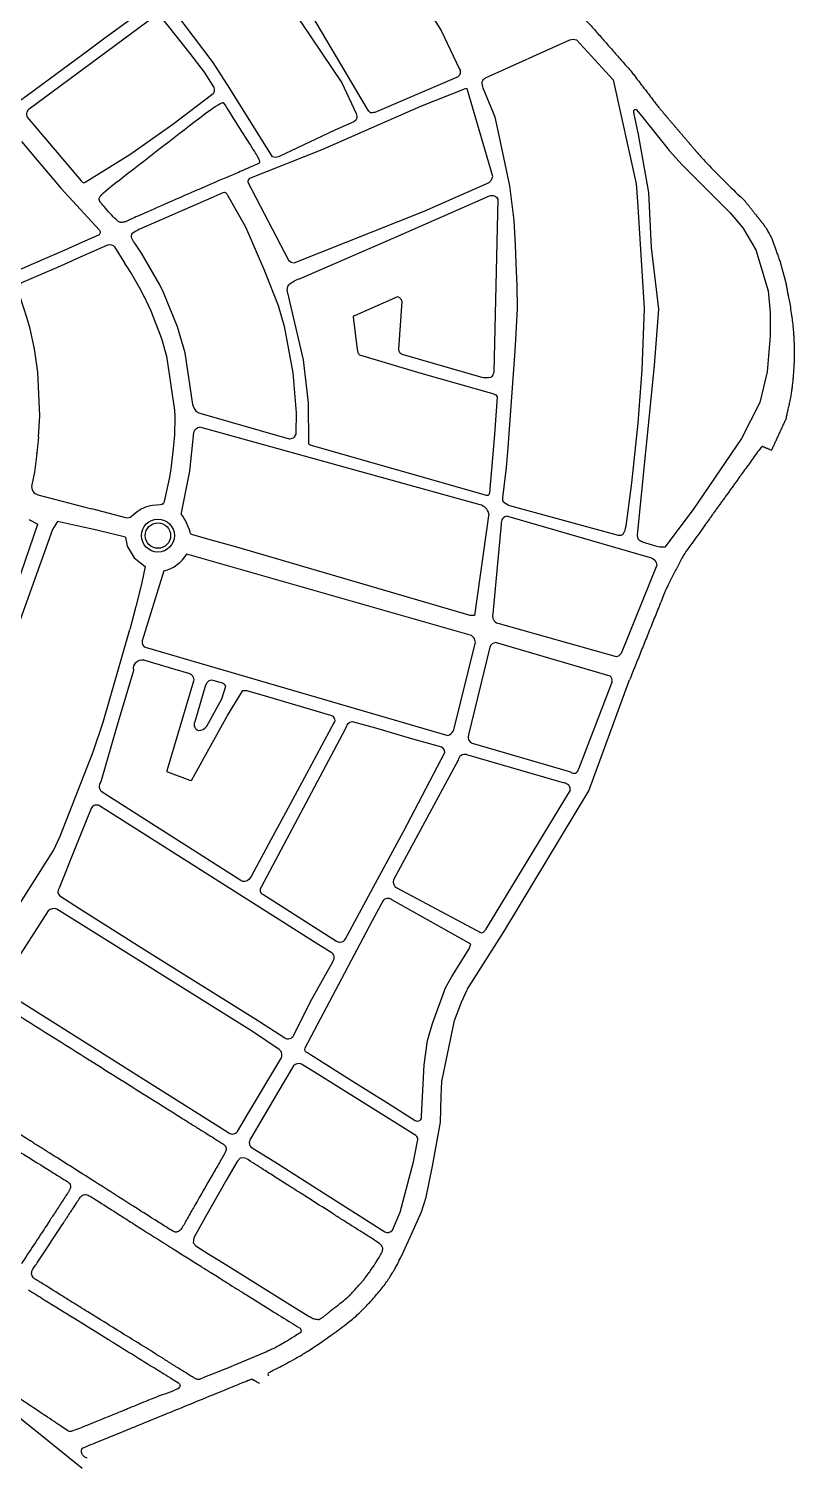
# Model space of a CAD drawing. Header units: millimetres. Extents: x 459866 to 460653, y 1408348 to 1409443.
# Drawn here: x 460292 to 460653, y 1408348 to 1409029 of the extents above; entities that cross this region are included whole.
import ezdxf

# ---------------------------------------------------------------- set-up
doc = ezdxf.new("R2010")
doc.units = ezdxf.units.MM
doc.header["$LTSCALE"] = 2
doc.layers.add('Réseau routier', color=7, linetype='Continuous')

# ---------------------------------------------------------------- blocks, each defined once
blk = doc.blocks.new('TCPOINT')
at = {"color": 0}
blk.add_point((0, 0), dxfattribs=at)

msp = doc.modelspace()

# ---------------------------------------------------------------- linework, layer by layer
at = {"layer": 'Réseau routier'}
for p, q in [((460504.92, 1408803.75), (460372.51, 1408840.47)), ((460500.82, 1408741.99), (460366.47, 1408780.47)), ((460588.36, 1408775.28), (460571.6, 1408733.46)), ((460346.72, 1408736.51), (460489.7, 1408694.66)), ((460502.69, 1408738.89), (460492.25, 1408696.78)), ((460509.48, 1408736.46), (460499.49, 1408695.03)), ((460566.36, 1408722.74), (460512.27, 1408738.64)), ((460567.26, 1408720.3), (460551.48, 1408678.8)), ((460498.52, 1408685.67), (460544.62, 1408672.26)), ((460547.53, 1408668.81), (460507.49, 1408602.99))]:
    msp.add_line(p, q, dxfattribs=at)
at = {"layer": 'Réseau routier', "linetype": 'Continuous'}
msp.add_line((460291.81, 1408796.79, 197.65), (460296.14, 1408794.64, -560.57), dxfattribs=at)
at = {"layer": 'Réseau routier', "flags": 128}
for points in [[(460455.16, 1408989.23, -0.123298), (460453.16, 1408989.04, -0.075418), (460451.8, 1408990.78), (460425.07, 1409035.99), (460418.27, 1409046.78), (460406.12, 1409062.99), (460402.44, 1409067.83, -0.150043), (460401.06, 1409070.57, -0.29936), (460401.88, 1409072.04), (460436.48, 1409097.61, -0.13181), (460438.16, 1409097.88, -0.201103), (460439.43, 1409097.05), (460470.87, 1409052.59), (460486.58, 1409027.91), (460495.13, 1409009.89, -0.282237), (460495.24, 1409006.88, -0.137494), (460493.79, 1409005.68)], [(460391.21, 1409064.07), (460394.18, 1409065.95, -0.067076), (460395.38, 1409066.03, -0.188092), (460396.95, 1409065.19), (460406.1, 1409053.18), (460439.57, 1409003.18), (460446.45, 1408988.64, -0.145695), (460446.57, 1408986.18, -0.164499), (460445.28, 1408984.76), (460436.26, 1408980.76), (460409.71, 1408968.27, -0.247911), (460406.83, 1408968.27), (460386.79, 1409000.58), (460378.87, 1409012.81), (460360.23, 1409037.38, -0.163071), (460359.72, 1409038.65, -0.103315), (460360.23, 1409041.03), (460361.44, 1409042.16)], [(460316.61, 1408956.91), (460317.15, 1408956.24, 0.199192), (460317.76, 1408955.92, 0.083538), (460318.5, 1408956.2), (460339.49, 1408969.25), (460359.79, 1408983.68), (460378.92, 1408998.12, 0.185273), (460379.5, 1408999.65, 0.19267), (460378.91, 1409001.84), (460374.78, 1409008.23), (460367.98, 1409017.12), (460354.15, 1409034.58, 0.186748), (460352.61, 1409035.09, 0.114193), (460351.16, 1409034.52), (460291.91, 1408990.69, 0.150333), (460290.88, 1408989.28, 0.197398), (460291.04, 1408986.91)], [(460510.89, 1408958.98), (460498.86, 1409000.31, 0.260605), (460497.86, 1409000.39), (460476.75, 1408992.03), (460430.27, 1408971.59), (460396.05, 1408957.92, 0.293259), (460395.3, 1408956.28), (460414.52, 1408919.36, 0.249294), (460417.13, 1408918.18), (460478.51, 1408942.56), (460509.29, 1408956.15, 0.100042), (460510.29, 1408957.26, 0.140326)], [(460384.79, 1408951.24, -0.14368), (460385.71, 1408950.11), (460394.08, 1408935.19), (460396.7, 1408929.32), (460403.06, 1408914.28), (460409.64, 1408897.92), (460412.33, 1408888.13), (460416.53, 1408866.08), (460418, 1408847.27), (460417.98, 1408837.72, -0.102207), (460417.15, 1408835.67, -0.184158), (460414.89, 1408834.8), (460372.66, 1408846.94, -0.141056), (460371.04, 1408847.85, -0.123119), (460369.31, 1408851.08), (460365.68, 1408875.58), (460361.97, 1408887.85), (460355.46, 1408904.07), (460353.73, 1408907.72), (460344.95, 1408922.6), (460342.2, 1408926.89), (460341.28, 1408928.25), (460340.6, 1408929.41, -0.352498), (460340.97, 1408932.27, -0.066627), (460344.78, 1408934.39), (460377.87, 1408948.78), (460383.57, 1408951.27, -0.286464)]]:
    msp.add_lwpolyline(points, format="xyb", close=True, dxfattribs=at)
at = {"layer": 'Réseau routier', "linetype": 'Continuous', "flags": 128}
msp.add_lwpolyline([(460255.66, 1409029.36), (460255.97, 1409027.52), (460258.6, 1409024.33), (460264.42, 1409017.48), (460282.09, 1408996.83), (460282.86, 1408996.02), (460284.67, 1408994.32), (460285.57, 1408994.2), (460286.45, 1408994.34), (460287.34, 1408994.65), (460287.98, 1408995.07), (460290.74, 1408997.08), (460308.23, 1409009.93), (460319.52, 1409018.27), (460327.7, 1409024.38), (460347.21, 1409038.66)], dxfattribs=at)
for points in [[(460506.45, 1409000.63, -0.133749), (460505.99, 1409003.64, -0.207174), (460507.56, 1409005.62), (460547.4, 1409023.45, -0.205289), (460550.42, 1409023.47), (460567.85, 1409004.61), (460578.7, 1408955.37), (460579.22, 1408947.05), (460582.5, 1408896.47), (460581.34, 1408867.47), (460579.49, 1408842.25), (460576.39, 1408814.08), (460573.77, 1408793.58, -0.077501), (460572.38, 1408789.63, -0.113776), (460570.27, 1408789.17), (460518.92, 1408803.24, -0.08588), (460515.98, 1408804.96, -0.117581), (460515.68, 1408807), (460517.39, 1408821.42), (460518.23, 1408830.9), (460521.39, 1408874.28), (460521.88, 1408881.73), (460522.61, 1408896.57), (460522.39, 1408907.42), (460521.99, 1408917.79), (460521.66, 1408926.63), (460521.09, 1408938.04), (460518.97, 1408954.49), (460513.41, 1408980.42), (460512.02, 1408986.93)], [(460328.58, 1408666.42), (460325.94, 1408668.28, -0.326589), (460325.93, 1408673.01), (460333.71, 1408699.76), (460341.33, 1408725.65, -0.496237), (460345.93, 1408730.49), (460358.12, 1408726.87), (460367.21, 1408724.16, -0.433753), (460369.58, 1408720.36), (460356.97, 1408678.02, 0.379822), (460357.28, 1408677.47), (460367.78, 1408673.52, 0.378989), (460368.74, 1408673.8), (460385.6, 1408704.1), (460392.86, 1408715.98, -0.102065), (460395.3, 1408715.81), (460403.46, 1408713.37), (460434.25, 1408704.31, -0.544285), (460435.91, 1408700.65), (460432.42, 1408694.16), (460422.91, 1408676.55), (460412.98, 1408658.14), (460406.08, 1408645.35), (460396.75, 1408628.06), (460395.71, 1408626.61, -0.380568), (460391.87, 1408626.2)], [(460379.28, 1408720.59, 0.186779), (460376.81, 1408720.54, 0.092836), (460375.24, 1408718.46), (460370.14, 1408701.09, 0.194138), (460370.16, 1408698.56, 0.188727), (460371.79, 1408697.04, 0.240862), (460375.94, 1408699.15), (460382.96, 1408712.03), (460384.91, 1408718.02, 0.194451), (460383.32, 1408719.39)], [(460437.2, 1408597.5, 0.463338), (460441.33, 1408598.64), (460455.54, 1408624.92), (460468.79, 1408649.31), (460488.27, 1408686.74, 0.386326), (460485.75, 1408689.45), (460473.21, 1408693.02), (460455.67, 1408698.1), (460444.74, 1408701.17, 0.217031), (460442.23, 1408699.9), (460441.14, 1408697.71), (460401.49, 1408623.03, 0.474414), (460402.33, 1408619.63)], [(460400.34, 1408559.84), (460412.69, 1408551.74, 0.433286), (460417.04, 1408553.03), (460424.73, 1408568.7), (460435.48, 1408588, 0.442885), (460434.65, 1408592.12), (460426.29, 1408597.36), (460325.23, 1408661.46, 0.445457), (460321.22, 1408660.15), (460313.53, 1408641.07), (460306.07, 1408622.56, 0.366336), (460306.45, 1408618.86), (460315.72, 1408612.97), (460346.64, 1408593.43)], [(460422.11, 1408546.98, 0.455712), (460423.19, 1408544.96), (460432.08, 1408539.31), (460442.44, 1408532.79), (460461.62, 1408520.76), (460474.29, 1408512.77, 0.705699), (460477.24, 1408514.85), (460478.54, 1408539.09), (460480.18, 1408550.51), (460482.42, 1408558.64), (460488.65, 1408575.41), (460491.54, 1408580.74), (460499.86, 1408593.82), (460500.59, 1408596.01), (460494.41, 1408599.58), (460463.24, 1408617.05, 0.448002), (460458.93, 1408616.42), (460453.91, 1408607.1)], [(460301, 1408611.83), (460293.1, 1408599.46), (460290.29, 1408595.11), (460279.28, 1408577.92, 0.435845), (460280.23, 1408573.77), (460286.96, 1408569.55), (460324.91, 1408545.62), (460345.83, 1408532.46), (460379.79, 1408511), (460386.28, 1408506.88, 0.426866), (460390.31, 1408507.56), (460395.13, 1408515.56), (460410.76, 1408541.84, 0.411996), (460410.08, 1408546.29), (460397.42, 1408554.77), (460305.01, 1408612.65, 0.267586)], [(460420.6, 1408539.39, 0.284253), (460416.74, 1408538.59), (460411.86, 1408530.31), (460396.61, 1408504.38, 0.118327), (460395.92, 1408502.3, 0.293813), (460397.25, 1408499.81), (460409.22, 1408492.44), (460429.21, 1408479.69), (460459.89, 1408460.05, 0.361175), (460463.56, 1408460.97), (460467.21, 1408469.43), (460473.5, 1408493.25), (460475.43, 1408502.91, 0.385447), (460474.54, 1408505.61), (460458.26, 1408515.87), (460428.04, 1408534.85)]]:
    msp.add_lwpolyline(points, format="xyb", close=True, dxfattribs=at)
at = {"layer": 'Réseau routier'}
for points in [[(460383.99, 1408993.4), (460384.8, 1408992.08), (460385.66, 1408990.69), (460386.56, 1408989.24), (460387.48, 1408987.75), (460388.43, 1408986.24), (460389.38, 1408984.72), (460390.34, 1408983.2), (460391.29, 1408981.7), (460392.23, 1408980.23), (460393.15, 1408978.81), (460394.03, 1408977.43), (460394.88, 1408976.11), (460395.69, 1408974.86), (460396.45, 1408973.68), (460397.15, 1408972.58), (460397.79, 1408971.58), (460398.36, 1408970.66), (460398.86, 1408969.84), (460399.29, 1408969.1), (460399.66, 1408968.45), (460399.98, 1408967.87), (460400.23, 1408967.37), (460400.43, 1408966.93), (460400.58, 1408966.56), (460400.68, 1408966.24), (460400.73, 1408965.97), (460400.74, 1408965.74), (460400.72, 1408965.56), (460400.67, 1408965.41), (460400.6, 1408965.28), (460400.5, 1408965.18), (460400.39, 1408965.09), (460400.27, 1408965.01), (460400.12, 1408964.93), (460399.93, 1408964.84), (460399.69, 1408964.73), (460399.38, 1408964.6), (460398.99, 1408964.44), (460398.5, 1408964.23), (460397.9, 1408963.97), (460397.17, 1408963.65), (460396.35, 1408963.28), (460395.46, 1408962.89), (460394.51, 1408962.47), (460393.56, 1408962.04), (460392.61, 1408961.62), (460391.7, 1408961.22), (460390.86, 1408960.85), (460390.1, 1408960.53), (460389.38, 1408960.23), (460388.66, 1408959.93), (460387.9, 1408959.61), (460387.03, 1408959.25), (460386.02, 1408958.82), (460384.81, 1408958.31), (460383.36, 1408957.69), (460381.63, 1408956.95), (460379.67, 1408956.1), (460377.51, 1408955.17), (460375.22, 1408954.17), (460372.85, 1408953.13), (460370.44, 1408952.08), (460368.05, 1408951.04), (460365.72, 1408950.02), (460363.51, 1408949.06), (460361.41, 1408948.14), (460359.42, 1408947.27), (460357.53, 1408946.44), (460355.74, 1408945.66), (460354.03, 1408944.91), (460352.41, 1408944.21), (460350.87, 1408943.53), (460349.4, 1408942.89), (460348, 1408942.28), (460346.69, 1408941.71), (460345.46, 1408941.17), (460344.33, 1408940.67), (460343.29, 1408940.2), (460342.36, 1408939.78), (460341.53, 1408939.4), (460340.81, 1408939.07), (460340.19, 1408938.77), (460339.66, 1408938.51), (460339.19, 1408938.29), (460338.78, 1408938.09), (460338.41, 1408937.92), (460338.07, 1408937.77), (460337.74, 1408937.64), (460337.41, 1408937.53), (460337.08, 1408937.43), (460336.75, 1408937.35), (460336.43, 1408937.29), (460336.11, 1408937.25), (460335.8, 1408937.22), (460335.5, 1408937.22), (460335.22, 1408937.24), (460334.94, 1408937.28), (460334.67, 1408937.36), (460334.38, 1408937.48), (460334.07, 1408937.66), (460333.72, 1408937.91), (460333.32, 1408938.24), (460332.85, 1408938.67), (460332.3, 1408939.21), (460331.66, 1408939.86), (460330.96, 1408940.6), (460330.21, 1408941.4), (460329.45, 1408942.23), (460328.7, 1408943.08), (460327.98, 1408943.89), (460327.32, 1408944.66), (460326.74, 1408945.35), (460326.27, 1408945.93), (460325.89, 1408946.43), (460325.6, 1408946.84), (460325.39, 1408947.18), (460325.23, 1408947.47), (460325.13, 1408947.73), (460325.07, 1408947.95), (460325.03, 1408948.17), (460325.01, 1408948.4), (460325.05, 1408948.65), (460325.16, 1408948.95), (460325.4, 1408949.33), (460325.78, 1408949.8), (460326.34, 1408950.4), (460327.12, 1408951.14), (460328.16, 1408952.06), (460329.46, 1408953.16), (460331.02, 1408954.43), (460332.79, 1408955.85), (460334.74, 1408957.4), (460336.85, 1408959.05), (460339.07, 1408960.78), (460341.38, 1408962.57), (460343.73, 1408964.39), (460346.11, 1408966.23), (460348.49, 1408968.08), (460350.89, 1408969.94), (460353.29, 1408971.8), (460355.69, 1408973.66), (460358.08, 1408975.52), (460360.47, 1408977.37), (460362.85, 1408979.21), (460365.2, 1408981.04), (460367.52, 1408982.83), (460369.76, 1408984.56), (460371.9, 1408986.19), (460373.92, 1408987.72), (460375.78, 1408989.1), (460377.46, 1408990.31), (460378.94, 1408991.34), (460380.18, 1408992.15), (460381.2, 1408992.77), (460382.01, 1408993.23), (460382.64, 1408993.55), (460383.1, 1408993.75), (460383.41, 1408993.86), (460383.58, 1408993.91), (460383.99, 1408993.4)], [(460347.31, 1408900.15), (460349.51, 1408895.45), (460354.5, 1408882.27), (460356.87, 1408873.96), (460360.21, 1408851.65), (460360.54, 1408848.43)], [(460369.54, 1408837.92), (460367.7, 1408819.6), (460363.84, 1408800.02), (460363.84, 1408799.34)], [(460509.09, 1408799.59), (460502.29, 1408751.38), (460500.21, 1408751.46), (460390.06, 1408783.68), (460380.28, 1408786.47), (460368.68, 1408789.65), (460368.14, 1408790.18), (460368.02, 1408790.78)], [(460498.76, 1408574.58), (460516.13, 1408601.84), (460556.36, 1408668.6), (460575.56, 1408721.06)]]:
    msp.add_lwpolyline(points, dxfattribs=at)
at = {"layer": 'Réseau routier', "linetype": 'Continuous', "flags": 128}
for points in [[(460577.49, 1408989.88, -0.722138), (460578.85, 1408990.4), (460581.87, 1408986.81), (460591.88, 1408974.27), (460594.18, 1408971.24), (460600.48, 1408964.26), (460623.02, 1408941.69), (460629.02, 1408934.7), (460635.17, 1408924.18), (460641.03, 1408904.9), (460641.92, 1408894.7), (460641.98, 1408883.56), (460640.52, 1408866.54), (460637.01, 1408852.09), (460628.42, 1408835.13), (460605.64, 1408801.58), (460592.14, 1408783.68, -0.102146), (460588, 1408784.22), (460581.62, 1408786.14, -0.141412), (460579.79, 1408787.27, -0.103028), (460579.3, 1408789.53), (460587.35, 1408869.61), (460589.36, 1408896.2), (460585.97, 1408925.37), (460584.64, 1408951.27), (460579.75, 1408978.82), (460577.6, 1408989.12), (460577.49, 1408989.88)], [(460288.4, 1408975.38), (460295.81, 1408966.56), (460307.05, 1408953.31), (460325.16, 1408933.55, -0.512043), (460324.67, 1408931.17), (460315.76, 1408927.19), (460308.79, 1408924.14), (460293.8, 1408917.61), (460285.93, 1408914.19, -0.381912), (460282.52, 1408915.32), (460280.36, 1408919.06)], [(460360.54, 1408848.43), (460360.75, 1408845.46), (460360.56, 1408836.68), (460360.06, 1408830.36), (460358.91, 1408820.62), (460358.15, 1408816.09), (460355.75, 1408805.27, -0.326372), (460354.07, 1408803.79), (460350.22, 1408803.44)], [(460296.42, 1408835.88), (460295.53, 1408827.93), (460294.44, 1408819.18), (460293.21, 1408813.12, 0.397383), (460296.11, 1408808.46), (460317.72, 1408802.75), (460321.62, 1408801.76)], [(460342.1, 1408799.67), (460340.32, 1408798.15, -0.245924), (460337.61, 1408797.53), (460321.61, 1408801.76)], [(460405.14, 1408391.98, -0.102546), (460404.81, 1408392.42, -0.158855), (460404.78, 1408392.72, -0.106477), (460405.04, 1408393.32, -0.098835), (460405.57, 1408393.81, -0.035203), (460407.8, 1408394.98, 0.022687), (460411.34, 1408396.71, 0.002118), (460419.83, 1408401.42, 0.010913), (460421.46, 1408402.38, 0.00442), (460423.54, 1408403.7, 0.002996), (460426.59, 1408405.69, 0.005483), (460429.21, 1408407.46, 0.002352), (460435.24, 1408411.68, 0.01391), (460442.81, 1408417.35, 0.020485), (460447.68, 1408421.55, 0.01289), (460450.53, 1408424.36, 0.010402), (460453.9, 1408428.01, 0.00773), (460458.25, 1408433.08, 0.017737), (460460.04, 1408435.39, 0.005386), (460461.55, 1408437.54, 0.010748), (460462.27, 1408438.65, 0.002661), (460463.26, 1408440.25, 0.00395), (460463.91, 1408441.33, 0.003229), (460464.83, 1408442.93, 0.005378), (460465.38, 1408443.9, 0.00628), (460465.42, 1408443.99, 0.000159), (460467.26, 1408447.58), (460467.95, 1408448.96), (460474.03, 1408462.13), (460477.21, 1408469.62), (460479.48, 1408476.46), (460482.45, 1408491.16), (460486.29, 1408511.94), (460486.57, 1408524.17), (460486.94, 1408531.22), (460492.85, 1408559.98), (460496.13, 1408568.59), (460498.85, 1408574.54)]]:
    msp.add_lwpolyline(points, format="xyb", dxfattribs=at)
at = {"layer": 'Réseau routier', "flags": 128}
for points in [[(460464.92, 1408930.18), (460509.46, 1408949.79, -0.122144), (460511.74, 1408949.79, -0.178683), (460513.26, 1408948.26), (460511.5, 1408866.54, -0.132327), (460510.04, 1408863.86, -0.094987), (460505.35, 1408864.03), (460468.76, 1408874.59, -0.148077), (460467.02, 1408875.57, -0.114249), (460466.55, 1408877.27), (460468.18, 1408899.77, 0.107676), (460467.24, 1408901.26, 0.134), (460465.98, 1408902.01), (460445.62, 1408893.13, 0.054494), (460445.14, 1408892.93, 0.258987), (460444.93, 1408892.51), (460446.86, 1408877.19, 0.066803), (460447.18, 1408875.8, 0.044717), (460447.96, 1408874.59), (460476.9, 1408865.96), (460511.39, 1408856.11, -0.261602), (460513.02, 1408854.74), (460511.75, 1408837.02), (460509.33, 1408809.45, -0.179777), (460508.99, 1408808.3, -0.209545), (460507.55, 1408808.27), (460424.74, 1408831.97, -0.214112), (460424, 1408832.71), (460423.87, 1408851.88), (460421.59, 1408872.31), (460414, 1408904.55, -0.212956), (460414.57, 1408907.67, -0.099065), (460419.63, 1408910.57), (460464.92, 1408930.18)], [(460296.42, 1408835.88), (460297, 1408845.81), (460296.12, 1408866.37), (460294.53, 1408877.47), (460292.4, 1408886.97), (460291.04, 1408891.82), (460287.52, 1408902.55), (460286.77, 1408905.19, -0.375495), (460288.46, 1408908.76), (460307.19, 1408916.92), (460317.65, 1408921.51), (460329.11, 1408926.54, -0.369711), (460332.22, 1408925.6), (460337.2, 1408917.8)], [(460435.51, 1408423.58, -0.000486), (460433.81, 1408422.22, -0.000742), (460432.7, 1408421.34, -0.000035), (460431.5, 1408420.38, -0.000089), (460431.02, 1408420, -0.019755), (460429.95, 1408419.22, -0.02579), (460429.07, 1408418.69, -0.144653), (460428.47, 1408418.57, -0.041468), (460426.4, 1408418.92, -0.052476), (460425.51, 1408419.25, -0.041419), (460424.49, 1408419.87)]]:
    msp.add_lwpolyline(points, format="xyb", dxfattribs=at)
at = {"layer": 'Réseau routier'}
for points in [[(460517.83, 1408798.32), (460585.34, 1408778.85, -0.366782), (460588.36, 1408775.28)], [(460514.95, 1408794.63), (460510.95, 1408752.16, 0.415618), (460513.33, 1408747.75), (460569.28, 1408732.07)], [(460355.62, 1408772.48), (460345.39, 1408739.38, 0.349653), (460346.72, 1408736.51)], [(460501.18, 1408691.07), (460547.67, 1408677.49, 0.623855), (460551.48, 1408678.8)], [(460494.58, 1408683.09), (460464.04, 1408626.44, 0.345611), (460465.58, 1408622.65), (460505.4, 1408601.38, 0.316977), (460507.49, 1408602.99)]]:
    msp.add_lwpolyline(points, format="xyb", dxfattribs=at)
at = {"layer": 'Réseau routier', "linetype": 'Continuous'}
msp.add_lwpolyline([(460337.46, 1408788.45), (460338.33, 1408784.11), (460341.55, 1408778.61), (460346.72, 1408774.63), (460345.02, 1408766.28), (460342.29, 1408755.67), (460339.49, 1408744.75)], dxfattribs=at)
at = {"layer": 'Réseau routier', "flags": 128}
msp.add_lwpolyline([(459866.35, 1408747.14), (459868.79, 1408748.45), (459882.1, 1408737.18), (459890.87, 1408728.76), (460000.98, 1408628.43), (460042.12, 1408591.29), (460094.57, 1408543.6), (460186.47, 1408460.46), (460207.89, 1408441.02), (460225.28, 1408425.22), (460241.04, 1408411.15), (460262.94, 1408392.22), (460276.75, 1408381.02), (460290.15, 1408370.13), (460299.74, 1408362.35), (460317.01, 1408348.38)], dxfattribs=at)
at = {"layer": 'Réseau routier', "color": 0, "flags": 128}
for points in [[(460287.84, 1408561.85, 0.000272), (460325.92, 1408537.86, 0.000364), (460354.46, 1408519.93, 0.000197), (460356.8, 1408518.47, -0.000174), (460359.44, 1408516.82, -0.002552), (460365.91, 1408512.71, 0.003616), (460370.48, 1408509.83, 0.001027), (460371.95, 1408508.92, -0.00076), (460373.93, 1408507.7, -0.000696), (460374.42, 1408507.39, -0.000064), (460379.63, 1408504.14, -0.003462), (460381.72, 1408502.82, -0.003612), (460383.7, 1408501.52, -0.07367), (460384.38, 1408500.91, -0.074718), (460384.85, 1408500.14, -0.142827), (460384.97, 1408499, -0.086268), (460384.34, 1408497.23, -0.000843), (460381.84, 1408492.88, 0.000628), (460378.49, 1408487.05, 0.000005), (460370.26, 1408472.69, 0.000029), (460368.79, 1408470.12, 0.003208), (460365.64, 1408464.53, -0.007437), (460364.26, 1408462.14, -0.014049), (460364.19, 1408462.03, -0.003496), (460363.91, 1408461.62, -0.036678), (460363.36, 1408460.94, -0.050421), (460362.87, 1408460.51, -0.032665), (460362.69, 1408460.4, -0.017009), (460362.33, 1408460.23, -0.048224), (460361.75, 1408460.04, -0.055976), (460361.23, 1408459.98, -0.075569), (460360.54, 1408460.08, -0.064373), (460359.79, 1408460.42, -0.001072), (460357.97, 1408461.57, -0.000361), (460352.57, 1408464.98, -0.000011), (460342.16, 1408471.57, -0.000525), (460341.94, 1408471.71, -0.001261), (460340.03, 1408472.93, 0.00064), (460336.27, 1408475.34, 0.000893), (460320.85, 1408485.16, 0.00072), (460301.68, 1408497.28, 0.000588), (460297.76, 1408499.74, -0.001075), (460295.61, 1408501.1, -0.00236), (460293.53, 1408502.43, 0.002562), (460291.61, 1408503.66, 0.000947), (460288.14, 1408505.84, 0.000196), (460271.32, 1408516.37, 0.000062)], [(460270.3, 1408517.01, 0.000005), (460258.63, 1408524.3, 0.002664)], [(460291.67, 1408432.63, -0.001091), (460299.11, 1408428.02, 0.000564), (460313.51, 1408419.08), (460329.41, 1408409.22, -0.000088), (460331.78, 1408407.75, 0.000009), (460355.58, 1408392.99, 0.000451), (460359.79, 1408390.38, -0.000718), (460362.43, 1408388.74, -0.115767), (460362.99, 1408388.18, -0.117423), (460363.24, 1408387.44, -0.180992), (460363.03, 1408386.68, -0.120263), (460362.15, 1408385.94, -0.032257), (460357.31, 1408383.91, 0.015349), (460347, 1408379.99, 0.000282), (460338.45, 1408376.43, -0.001083), (460336.22, 1408375.5, -0.001348), (460330.9, 1408373.32, -0.000536), (460317.5, 1408367.9, -0.004007), (460313.84, 1408366.46, -0.008576), (460312.12, 1408365.83, -0.049676), (460311.43, 1408365.67, -0.089379), (460311.04, 1408365.68, -0.057925), (460310.63, 1408365.83, -0.033967), (460310, 1408366.19, -0.003091), (460307.25, 1408368.05, 0.002409), (460303.74, 1408370.44, 0.000035), (460299.6, 1408373.22, 0.000754), (460299.41, 1408373.35, 0.001637), (460297.51, 1408374.61, -0.001145), (460294.8, 1408376.4, -0.000845), (460288.18, 1408380.82, -0.000723)], [(460282.39, 1408565.28, -0.000009), (460286.6, 1408562.63, 0.000031)], [(460250.29, 1408521.3, -0.000513), (460261.19, 1408514.51, -0.001295), (460265.5, 1408511.8, -0.000121), (460286.83, 1408498.32, 0.001215), (460288.96, 1408496.98, 0.000264), (460289.44, 1408496.68, 0.00001), (460302.19, 1408488.73, 0.001312), (460306.78, 1408485.88, -0.001848), (460310.04, 1408483.85, -0.132869), (460311.29, 1408482.5, -0.181222), (460311.46, 1408481.14, -0.044878), (460311.07, 1408479.98, -0.041002), (460310.43, 1408478.8, -0.001057), (460307.15, 1408473.79, 0.001055), (460303.86, 1408468.77, 0.000015), (460302.28, 1408466.34, -0.000005), (460297.68, 1408459.3, -0.000925), (460294.17, 1408453.93, -0.000557), (460288.31, 1408445.04)], [(460435.57, 1408423.63, -0.001131), (460438.87, 1408426.32, -0.001258), (460441.86, 1408428.73, -0.000207), (460442.59, 1408429.32, 0.002493), (460442.65, 1408429.37, 0.0229), (460442.79, 1408429.49, 0.004932), (460443.38, 1408430.09, 0.007593), (460444.75, 1408431.53, 0.004028), (460447.26, 1408434.31, 0.002937), (460448.54, 1408435.77, 0.003867), (460449.5, 1408436.89, 0.011429), (460450.71, 1408438.4, 0.007045), (460452.58, 1408440.91, 0.006871), (460453.07, 1408441.6, 0.001384), (460455.43, 1408445.08, 0.013571), (460457.3, 1408448.03, 0.018308), (460458.55, 1408450.31, 0.099418), (460458.97, 1408451.85, 0.13211), (460458.74, 1408453.04, 0.062419), (460458.12, 1408453.98, 0.06827), (460457.36, 1408454.66, 0.004859), (460454.53, 1408456.53, 0.002908), (460449.74, 1408459.57, 0.000304), (460445.38, 1408462.31, -0.001696), (460444.6, 1408462.81, -0.00053), (460440.19, 1408465.62, 0.000539), (460435.78, 1408468.44, 0.000047), (460422.15, 1408477.11, 0.000089), (460414.99, 1408481.66), (460408.21, 1408485.97, -0.000396), (460402.7, 1408489.48, -0.000265), (460394.48, 1408494.73), (460393.07, 1408495.14), (460391.64, 1408494.87), (460390.17, 1408493.38), (460385.19, 1408484.72), (460375.29, 1408467.16), (460369.73, 1408457.31), (460369.49, 1408454.83), (460370.64, 1408453.44), (460376.88, 1408449.58), (460384.78, 1408444.68), (460410.01, 1408428.89), (460417.6, 1408424.12), (460424.49, 1408419.87)], [(460372.77, 1408390.54, -0.077497), (460371.99, 1408390.3, -0.110614), (460371.42, 1408390.34, -0.012185), (460370.83, 1408390.53, -0.042017), (460370.67, 1408390.61, -0.006871), (460369.53, 1408391.26, -0.004342), (460367.75, 1408392.35, -0.000213), (460364.39, 1408394.43, -0.000965), (460363.65, 1408394.89, -0.001439), (460358.98, 1408397.84, 0.00147), (460354.4, 1408400.73, 0.000737), (460346.14, 1408405.89, 0.000559), (460335.24, 1408412.66, 0.000631), (460324.74, 1408419.15, -0.000978), (460317.96, 1408423.34, -0.000133), (460316.51, 1408424.24, -0.000039), (460311.57, 1408427.31, -0.000665), (460306.93, 1408430.21, 0.000324), (460297.42, 1408436.16, 0.007552), (460295.93, 1408437.06, -0.008022), (460294.53, 1408437.9, -0.080729), (460293.95, 1408438.41, -0.058412), (460293.38, 1408439.31, -0.083169), (460293.11, 1408440.21, -0.096447), (460293.16, 1408441.03, -0.031606), (460293.46, 1408441.92, -0.047905), (460293.75, 1408442.46, -0.005712), (460295.01, 1408444.34, 0.005119), (460296.42, 1408446.44, 0.000085), (460306.4, 1408461.64, 0.000371), (460308.7, 1408465.13, 0.000014), (460309.5, 1408466.36, -0.000004), (460312.29, 1408470.62, -0.000243), (460314.49, 1408473.98, -0.000351), (460316.02, 1408476.31, -0.105943), (460317.08, 1408477.35, -0.129491), (460318.25, 1408477.73, -0.076822), (460319.34, 1408477.61, -0.074208), (460320.37, 1408477.17, -0.003146), (460323.79, 1408475.04, -0.001139), (460333.18, 1408469.07, -0.000021), (460337.69, 1408466.19, 0.00014), (460338.37, 1408465.75, 0.000334), (460345.1, 1408461.46, 0.000303), (460352.53, 1408456.74, 0.00085), (460360.44, 1408451.74, 0.000537), (460372.98, 1408443.86, 0.000891), (460377.77, 1408440.87, -0.001373), (460380.87, 1408438.92, -0.002284), (460383.38, 1408437.33, 0.002372), (460385.79, 1408435.79, 0.000696), (460389.93, 1408433.2, 0.000615), (460394.62, 1408430.27), (460406.43, 1408422.93, 0.000124), (460415.62, 1408417.22, -0.000286), (460419.58, 1408414.75, -0.217072), (460420.43, 1408413.48, -0.293188), (460419.96, 1408412.4, -0.003918), (460419.15, 1408411.87, -0.00391), (460418.33, 1408411.35, -0.0001), (460416.1, 1408409.96, -0.000528), (460415.67, 1408409.69, -0.003103), (460413.99, 1408408.66, -0.002048), (460411.42, 1408407.13, -0.012837), (460408.4, 1408405.45, -0.016796), (460406.03, 1408404.3, -0.00175), (460406, 1408404.29, -0.000021), (460404.05, 1408403.44, -0.004363), (460388.91, 1408397.04, -0.004121), (460372.77, 1408390.54)], [(460280.42, 1408386.03, -0.000006), (460278.4, 1408387.4, -0.003307)], [(460319.44, 1408353.1, -0.105279), (460317.94, 1408353.85, -0.115551), (460317.01, 1408355.04, -0.030186), (460316.71, 1408355.82, -0.059242), (460316.63, 1408356.21, -0.13117), (460316.86, 1408357.46, -0.186465), (460317.49, 1408358.05, -0.000248), (460319.02, 1408358.68, -0.000091), (460323.2, 1408360.39), (460336.31, 1408365.73, 0.000087), (460341.49, 1408367.85, 0.000033), (460355.22, 1408373.45, 0.000273), (460359.53, 1408375.22, -0.000041), (460388.06, 1408386.91, -0.000441), (460395.13, 1408389.79, -0.002263), (460396.51, 1408390.35, -0.085026), (460397.12, 1408390.48, -0.115789), (460397.54, 1408390.4, -0.021829), (460397.67, 1408390.33, -0.003229), (460398.58, 1408389.81, -0.012646), (460399.54, 1408389.23, -0.010655), (460400.65, 1408388.48, -0.010655)]]:
    msp.add_lwpolyline(points, format="xyb", dxfattribs=at)
at = {"layer": 'Réseau routier'}
for points in [[(460284.65, 1408785.24, -2.49), (460265.45, 1408748.47, 0), (460251.01, 1408730.44, 0), (460237.53, 1408717.33, 0), (460230.63, 1408711.83, 0), (460223.05, 1408706.31, 0), (460214.61, 1408701.95, 0), (460207.42, 1408698.41, 0), (460206.38, 1408697.49, 0), (460173.17, 1408646.44, 0), (460218.71, 1408617.12, 0), (460223.5, 1408623.66, 0), (460229.11, 1408631.66, 0), (460242.34, 1408650.69, 0), (460246.94, 1408660.87, 0), (460255.69, 1408679.96, 0), (460260.35, 1408690.54, 0), (460296.14, 1408794.64, 0)], [(460302.98, 1408792.14, 0), (460271.37, 1408704.07, 0), (460247.04, 1408647.29, 0), (460243.38, 1408641.88, 0), (460224.18, 1408613.7, 0), (460268.64, 1408585.26, 0), (460275.36, 1408596.12, 152.9), (460303.49, 1408640.28, 152.9), (460306.57, 1408647.16, 152.9), (460322.18, 1408686.97, 152.9), (460326.88, 1408701.01, 152.9), (460339.49, 1408744.75, 152.9)]]:
    msp.add_polyline3d(points, dxfattribs=at)
at = {"layer": 'Réseau routier', "linetype": 'Continuous'}
msp.add_polyline3d([(460337.46, 1408788.45, 150.36), (460323.91, 1408791.72, 0), (460315.24, 1408793.7, 0), (460305.4, 1408795.92, 0), (460302.98, 1408792.14, 0)], dxfattribs=at)
at = {"layer": 'Réseau routier'}
for radius in [7.79, 6]:
    msp.add_circle((460352.78, 1408789.19), radius, dxfattribs=at)
for centre, radius, start, end in [((460193.34, 1408823.64), 171.94, 26.42372, 33.20645), ((460373.47, 1408836.35), 4.23, 102.90847, 158.22615), ((460352.95, 1408786.94), 16.73, 99.39683, 130.45679), ((460341.98, 1408783.37), 27.07, 15.86792, 36.14937), ((460503.41, 1408798.06), 5.89, 14.99097, 75.12642), ((460517.98, 1408795.23), 3.09, 92.69303, 191.10581), ((460351.06, 1408790.08), 18.18, 284.50274, 328.30489), ((460498.64, 1408738.56), 4.07, 4.756, 57.55089), ((460512.63, 1408735.31), 3.35, 96.08022, 159.94719), ((460568.85, 1408735.43), 3.39, 277.42758, 324.36685), ((460564.92, 1408720.9), 2.33, 346.92623, 51.90717), ((460487.27, 1408700.2), 6.05, 293.62573, 325.49238), ((460502.35, 1408693.91), 3.07, 158.56038, 247.59348), ((460497.63, 1408682.73), 3.07, 73.01741, 173.32168), ((460544.41, 1408669.13), 3.14, 354.09758, 86.13178)]:
    msp.add_arc(centre, radius, start, end, dxfattribs=at)
msp.add_rational_spline([(460414.38, 1409330.76, 174.17), (460415.79, 1409328.87, 174.17), (460417.19, 1409326.99, 174.17), (460419.8, 1409323.47, 174.17), (460422.42, 1409319.96, 174.17), (460425.11, 1409316.32, 174.17), (460427.8, 1409312.69, 174.17), (460432.15, 1409306.78, 174.17), (460436.51, 1409300.88, 174.17), (460437.63, 1409299.24, 174.17), (460438.76, 1409297.59, 174.17), (460442.98, 1409291.94, 174.17), (460447.19, 1409286.27, 174.17), (460448.34, 1409284.83, 174.17), (460449.48, 1409283.39, 174.17), (460451.33, 1409280.81, 174.17), (460453.18, 1409278.23, 174.17), (460456.22, 1409274.19, 174.17), (460459.26, 1409270.14, 174.17), (460460.02, 1409269.16, 174.17), (460460.78, 1409268.18, 174.17), (460463.27, 1409264.41, 174.17), (460465.76, 1409260.65, 174.17), (460466.47, 1409255.52, 174.17), (460467.18, 1409250.39, 174.17), (460468.34, 1409241.71, 174.17), (460469.51, 1409233.04, 174.17), (460470.22, 1409227.92, 174.17), (460470.93, 1409222.81, 174.17), (460472.78, 1409211.28, 174.17), (460474.64, 1409199.75, 174.17), (460475.55, 1409194.04, 174.17), (460476.46, 1409188.34, 174.17), (460477.14, 1409184.17, 174.17), (460477.82, 1409180, 174.17), (460478.55, 1409175.49, 174.17), (460479.28, 1409170.98, 174.17), (460480.48, 1409161.53, 174.17), (460481.69, 1409152.08, 174.17), (460481.29, 1409145.59, 174.17), (460480.9, 1409139.1, 174.17), (460479.89, 1409131.09, 87.08), (460478.87, 1409123.09), (460478.5, 1409116), (460479.48, 1409108.97), (460480.06, 1409104.96), (460480.64, 1409100.95), (460482.52, 1409094.29), (460484.4, 1409087.63), (460486.42, 1409083.18), (460488.44, 1409078.73), (460492.83, 1409072.53), (460497.21, 1409066.32), (460500.22, 1409064.44), (460503.23, 1409062.56), (460503.24, 1409062.56), (460503.25, 1409062.56), (460506.48, 1409061.41), (460509.7, 1409060.27), (460512.82, 1409059.09), (460515.94, 1409057.92), (460522.94, 1409054.87), (460529.93, 1409051.82), (460533.36, 1409049.94), (460536.78, 1409048.05), (460540.45, 1409045.59), (460544.12, 1409043.13), (460550.43, 1409036.97), (460556.74, 1409030.82), (460566.58, 1409019.62), (460576.41, 1409008.43), (460582.92, 1408999.93), (460589.42, 1408991.43), (460599.01, 1408980.17), (460608.6, 1408968.92), (460618.63, 1408957.94), (460629.56, 1408947.87), (460634.51, 1408941.65), (460639.45, 1408935.43), (460641.04, 1408932.62), (460642.63, 1408929.8), (460644.72, 1408923.93), (460646.8, 1408918.06), (460648.07, 1408913.39), (460649.34, 1408908.72), (460649.9, 1408905.56), (460650.47, 1408902.4), (460655.62, 1408878.17), (460651.42, 1408853.76), (460650.35, 1408848.96), (460649.27, 1408844.16), (460645.89, 1408836.82), (460642.51, 1408829.48), (460640.23, 1408830.44), (460637.95, 1408831.41), (460628.42, 1408818.16), (460618.88, 1408804.92), (460609.92, 1408792.43), (460600.96, 1408779.95), (460596.89, 1408772), (460592.83, 1408764.04), (460584.2, 1408742.55), (460575.56, 1408721.06)], [1, 1, 1, 1, 1, 1, 1, 1, 1, 1, 1, 1, 1, 1, 1, 1, 1, 1, 1, 1, 1, 1, 1, 1, 1, 1, 1, 1, 1, 1, 1, 1, 1, 1, 1, 1, 1, 1, 1, 1, 1, 1, 1, 0.995463107292, 1, 1, 1, 1, 1, 1, 1, 1, 1, 1, 1, 1, 1, 1, 1, 1, 1, 1, 1, 1, 1, 1, 1, 1, 1, 1, 1, 1, 1, 1, 1, 0.999057040824, 1, 1, 1, 1, 1, 1, 1, 1, 1, 1, 1, 0.982073586457, 1, 1, 1, 1, 1, 1, 1, 1, 1, 1, 1, 1, 1, 1, 1], degree=2, knots=[0, 0, 0, 1, 1, 2, 2, 3, 3, 4, 4, 5, 5, 6, 6, 7, 7, 8, 8, 9, 9, 10, 10, 11, 11, 12, 12, 13, 13, 14, 14, 15, 15, 16, 16, 17, 17, 18, 18, 19, 19, 20, 20, 21, 21, 21.190585, 21.190585, 22.190585, 22.190585, 23.190585, 23.190585, 24.190585, 24.190585, 25.190585, 25.190585, 26.190585, 26.190585, 27.190585, 27.190585, 28.190585, 28.190585, 29.190585, 29.190585, 30.190585, 30.190585, 31.190585, 31.190585, 32.190585, 32.190585, 33.190585, 33.190585, 34.190585, 34.190585, 35.190585, 35.190585, 36.190585, 36.190585, 36.277446, 36.277446, 37.277446, 37.277446, 38.277446, 38.277446, 39.277446, 39.277446, 40.277446, 40.277446, 41.277446, 41.277446, 41.656711, 41.656711, 42.656711, 42.656711, 43.656711, 43.656711, 44.656711, 44.656711, 45.656711, 45.656711, 46.656711, 46.656711, 47.656711, 47.656711, 48.656711, 48.656711, 48.656711], dxfattribs=at)

# ---------------------------------------------------------------- block references
for p in [(460295.53, 1408827.93), (460355.12, 1408804.17)]:
    msp.add_blockref('TCPOINT', p, dxfattribs=at)

doc.saveas('drawing.dxf')
